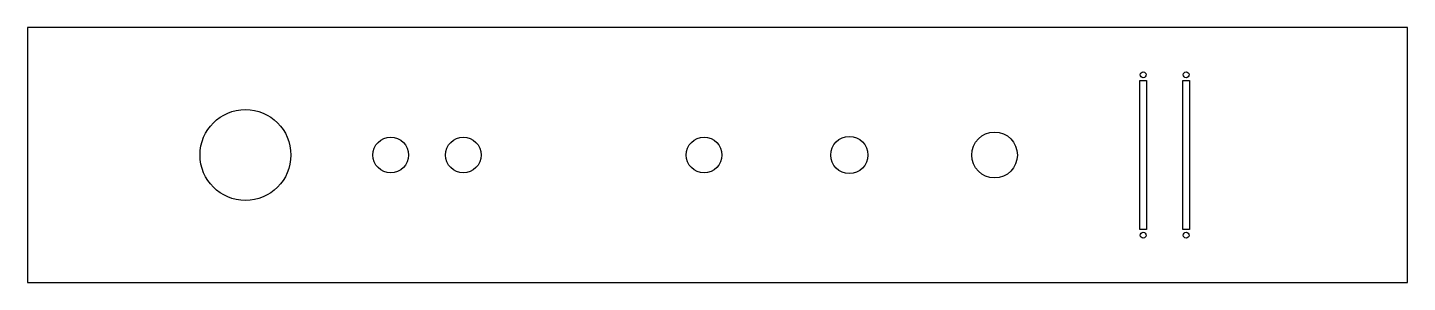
# Model space of a CAD drawing. Header units: inches. Extents: x -9.5 to 9.5, y -1.7 to 1.8.
import ezdxf

# ---------------------------------------------------------------- set-up
doc = ezdxf.new("R2010")
doc.units = ezdxf.units.IN
doc.header["$MEASUREMENT"] = 0

msp = doc.modelspace()

# ---------------------------------------------------------------- linework, layer by layer
for points in [[(-9.5, -1.75), (9.5, -1.75), (9.5, 1.75), (-9.5, 1.75)], [(5.815, -1.023), (5.815, 1.024), (5.909, 1.024), (5.909, -1.023)], [(6.406, -1.023), (6.406, 1.024), (6.5, 1.024), (6.5, -1.023)]]:
    msp.add_lwpolyline(points, close=True)
for centre, radius in [((5.862, 1.102), 0.0413), ((6.453, 1.102), 0.0413), ((-6.5, 0), 0.625), ((-4.5, 0), 0.246), ((-3.5, 0), 0.246), ((-0.185, 0), 0.246), ((1.815, 0), 0.256), ((3.815, 0), 0.315), ((5.862, -1.102), 0.0413), ((6.453, -1.102), 0.0413)]:
    msp.add_circle(centre, radius)

doc.saveas('drawing.dxf')
